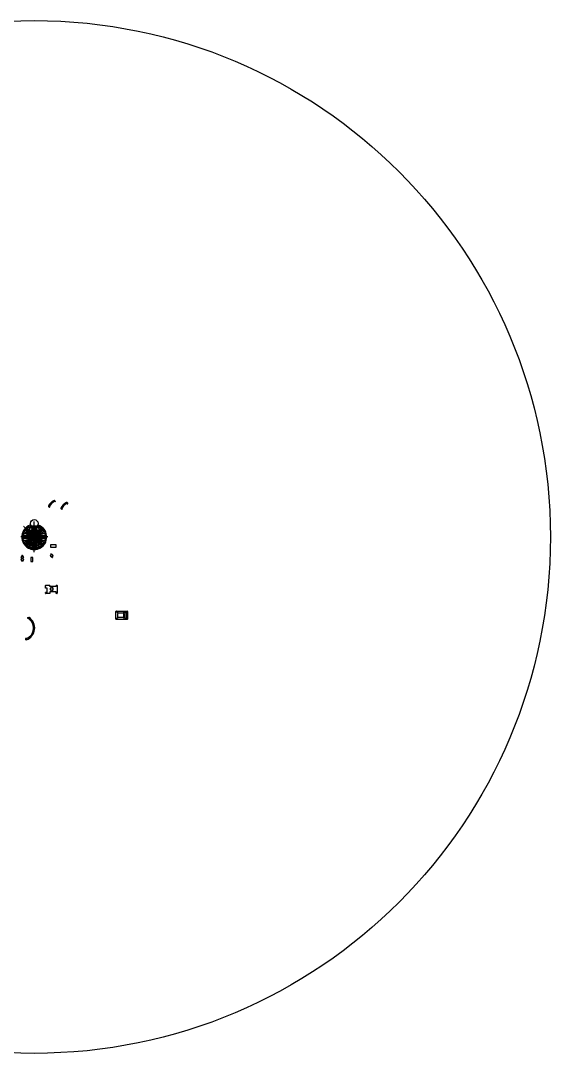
# Model space of a CAD drawing. Header units: millimetres. Extents: x -1530 to 7340, y -994 to 7877.
# Drawn here: x 2788 to 7340, y -994 to 7877 of the extents above; entities that cross this region are included whole.
import ezdxf

# ---------------------------------------------------------------- set-up
doc = ezdxf.new("R2010")
doc.units = ezdxf.units.MM
doc.linetypes.add('ACAD_ISO02W100', pattern=[15, 12, -3])
for name, color, linetype in [('DriverMotore', 4, 'Continuous'), ('EconGearMotor', 160, 'Continuous'), ('Kicker', 30, 'Continuous'), ('Linee', 5, 'Continuous'), ('MaxonDCX16L', 3, 'Continuous'), ('PassaRuota', 190, 'Continuous'), ('Piano_0', 2, 'Continuous'), ('Piano_1', 6, 'Continuous'), ('staffa', 80, 'Continuous')]:
    doc.layers.add(name, color=color, linetype=linetype)

msp = doc.modelspace()

# ---------------------------------------------------------------- linework, layer by layer
for p, q in [((3084.7, 3750.2), (3077.7, 3755.5)), ((3080.4, 3745.9), (3079.9, 3746.7)), ((3191.9, 3731.7), (3184.9, 3737)), ((3187.7, 3727.4), (3187.1, 3728.2)), ((3032.3, 3697.8), (3027, 3704.8)), ((3036.6, 3702.1), (3035.8, 3702.6)), ((3139.6, 3679.3), (3134.2, 3686.3)), ((3143.8, 3683.6), (3143, 3684.1)), ((2851.6, 3470.7), (2811.6, 3470.7)), ((2811.6, 3470.7), (2811.6, 3454.7)), ((2851.6, 3454.7), (2851.6, 3470.7)), ((2811.6, 3454.7), (2851.6, 3454.7)), ((2874.7, 3371.2), (2874.7, 3368)), ((2880.7, 3371.2), (2880.7, 3368)), ((2883.6, 3392.6), (2883.6, 3369.6)), ((2885.2, 3449.5), (2885.2, 3433.5)), ((2925.2, 3449.5), (2885.2, 3449.5)), ((2885.2, 3433.5), (2925.2, 3433.5)), ((2886.6, 3395.6), (2925.6, 3395.6)), ((2904.6, 3395.6), (2904.6, 3366.6)), ((2925.2, 3433.5), (2925.2, 3449.5)), ((2925.6, 3395.6), (2925.6, 3366.6)), ((2928.6, 3371.2), (2928.6, 3368)), ((2934.6, 3371.2), (2934.6, 3368)), ((3046, 3378.1), (3091, 3378.1)), ((3046, 3350.1), (3046, 3378.1)), ((3091, 3378.1), (3091, 3350.1)), ((2874.7, 3344.1), (2874.7, 3347.3)), ((2880.7, 3344.1), (2880.7, 3347.3)), ((2886.6, 3366.6), (2925.6, 3366.6)), ((2928.6, 3344.1), (2928.6, 3347.3)), ((2934.6, 3344.1), (2934.6, 3347.3)), ((3091, 3350.1), (3046, 3350.1)), ((3046, 3292.9), (3047.3, 3289.9)), ((3051.5, 3295.3), (3052.8, 3292.4)), ((2796.6, 3258.6), (2796.6, 3256.2)), ((2798.6, 3281.7), (2798.6, 3278.5)), ((2804.6, 3281.7), (2804.6, 3278.5)), ((2806.6, 3258.6), (2806.6, 3256.2)), ((2892.3, 3266.3), (2874.3, 3266.3)), ((2874.3, 3266.3), (2874.3, 3231.3)), ((2874.3, 3231.3), (2892.3, 3231.3)), ((2892.3, 3231.3), (2892.3, 3266.3)), ((3057, 3268.2), (3055.7, 3271.1)), ((3062.5, 3270.6), (3061.2, 3273.5)), ((3001.6, 3001.9), (3001.6, 3023.9)), ((3004.6, 3026.9), (3037.3, 3026.9)), ((3037.3, 3016.9), (3037.3, 3026.9)), ((3092.3, 3016.9), (3037.3, 3016.9)), ((3092.3, 3026.9), (3092.3, 3016.9)), ((3092.3, 3026.9), (3098.6, 3026.9)), ((3101.6, 3023.9), (3101.6, 2958.9)), ((3014.6, 3001.9), (3001.6, 3001.9)), ((3001.6, 2958.9), (3001.6, 2965.9)), ((3014.6, 2965.9), (3001.6, 2965.9)), ((3037.3, 2955.9), (3004.6, 2955.9)), ((3014.6, 2965.9), (3014.6, 3001.9)), ((3092.3, 2971.9), (3037.3, 2971.9)), ((3037.3, 2971.9), (3037.3, 2955.9)), ((3045.1, 2986.9), (3045.1, 3002.9)), ((3047.1, 3004.9), (3050, 3004.9)), ((3050, 2984.9), (3047.1, 2984.9)), ((3060.2, 3004.9), (3063.1, 3004.9)), ((3063.1, 2984.9), (3060.2, 2984.9)), ((3065.1, 3002.9), (3065.1, 2986.9)), ((3092.3, 2955.9), (3092.3, 2971.9)), ((3092.3, 2959.7), (3092.3, 2955.9)), ((3098.6, 2955.9), (3092.3, 2955.9)), ((3607.2, 2736.9), (3607.2, 2801.9)), ((3610.2, 2804.9), (3704.2, 2804.9)), ((3623.2, 2752.9), (3623.2, 2785.9)), ((3626.2, 2788.9), (3668.2, 2788.9)), ((3668.2, 2749.9), (3626.2, 2749.9)), ((3671.2, 2785.9), (3671.2, 2752.9)), ((3683.8, 2790.9), (3683.8, 2747.9)), ((3686.8, 2793.9), (3695.8, 2793.9)), ((3698.8, 2790.9), (3698.8, 2747.9)), ((3707.2, 2801.9), (3707.2, 2736.9)), ((2850.6, 2749.8), (2858.6, 2749.8)), ((3704.2, 2733.9), (3610.2, 2733.9)), ((3686.8, 2744.9), (3695.8, 2744.9)), ((2829.6, 2568.9), (2829.6, 2558.2)), ((2837.6, 2568.9), (2829.6, 2568.9)), ((2837.6, 2558.2), (2829.6, 2558.2))]:
    msp.add_line(p, q)
for centre, radius in [((3062.5, 3742.7), 1.5), ((3082.6, 3748), 1.6), ((3169.7, 3724.2), 1.5), ((3189.8, 3729.6), 1.6), ((3034.5, 3699.9), 1.6), ((3141.7, 3681.5), 1.6), ((2904.6, 3558.1), 32.5), ((2877.7, 3371.2), 1.5), ((2886.6, 3392.6), 1.6), ((2886.6, 3369.6), 1.6), ((2922.6, 3381.1), 1.6), ((2931.6, 3371.2), 1.5), ((2801.6, 3281.7), 1.5), ((2877.7, 3357.6), 9.5), ((2877.7, 3344.1), 1.5), ((2931.6, 3357.6), 9.5), ((2931.6, 3344.1), 1.5), ((3054.2, 3281.7), 9.5), ((3048.7, 3294.1), 1.5), ((2801.6, 3268.1), 9.5), ((2801.6, 3246.6), 9.5), ((3059.7, 3269.4), 1.5), ((3005.9, 3023.2), 1.6), ((3097.3, 3023.2), 1.6), ((3005.9, 2959.7), 1.6), ((3060.6, 3009.7), 1.25), ((3060.6, 2980.2), 1.25), ((3097.3, 2959.7), 1.6), ((3611.4, 2801.2), 1.6), ((3618.2, 2793.9), 1.5), ((3676.2, 2793.9), 1.5), ((3702.9, 2801.2), 1.6), ((2861.4, 2742.2), 1.5), ((2891.5, 2707.6), 1.5), ((2896.9, 2695.7), 1.5), ((3611.4, 2737.7), 1.6), ((3618.2, 2744.9), 1.5), ((3676.2, 2744.9), 1.5), ((3702.9, 2737.7), 1.6), ((2861.4, 2576.4), 1.5), ((2884, 2599.1), 1.5), ((2896.9, 2622.9), 1.5), ((2903.6, 2659.3), 1.5), ((2837.6, 2563.5), 1.5)]:
    msp.add_circle(centre, radius)
for centre, radius, start, end in [((3122.8, 3659.7), 107.5, 116.65644, 153.34356), ((3124.9, 3657.6), 101.5, 117.9388, 152.0612), ((3075.9, 3753.1), 3, 52.54464, 116.65644), ((3078.3, 3745.5), 2, 36, 117.9388), ((3082.6, 3748), 3, 225, 45), ((3230, 3641.3), 107.5, 116.65644, 153.34356), ((3232.1, 3639.1), 101.5, 117.9388, 152.0612), ((3183.1, 3734.7), 3, 52.54464, 116.65644), ((3185.5, 3727.1), 2, 36, 117.9388), ((3189.8, 3729.6), 3, 225, 45), ((3029.4, 3706.6), 3, 153.34356, 217.45536), ((3034.5, 3699.9), 3, 225, 45), ((3037, 3704.2), 2, 152.0612, 234), ((3136.6, 3688.2), 3, 153.34356, 217.45536), ((3141.7, 3681.5), 3, 225, 45), ((3144.2, 3685.8), 2, 152.0612, 234), ((2877.7, 3371.2), 3, 0, 180), ((2886.6, 3392.6), 3, 90, 180), ((2931.6, 3371.2), 3, 0, 180), ((2801.6, 3281.7), 3, 0, 180), ((2877.7, 3357.6), 10.8, 106.20469, 253.79531), ((2877.7, 3344.1), 3, 180, 0), ((2877.7, 3357.6), 10.8, 286.20469, 73.79531), ((2886.6, 3369.6), 3, 180, 270), ((2931.6, 3357.6), 10.8, 106.20469, 253.79531), ((2931.6, 3344.1), 3, 180, 0), ((2931.6, 3357.6), 10.8, 286.20469, 73.79531), ((3054.2, 3281.7), 10.8, 130.20469, 277.79531), ((3048.7, 3294.1), 3, 24, 204), ((3054.2, 3281.7), 10.8, 310.20469, 97.79531), ((2801.6, 3268.1), 10.8, 297.71775, 242.28225), ((2801.6, 3246.6), 10.8, 117.71775, 62.28225), ((3059.7, 3269.4), 3, 204, 24), ((3004.6, 3023.9), 3, 90, 180), ((3098.6, 3023.9), 3, 0, 90), ((3004.6, 2958.9), 3, 180, 270), ((3047.1, 3002.9), 2, 90, 180), ((3047.1, 2986.9), 2, 180, 270), ((3050, 3006.9), 2, 270, 338.67631), ((3050, 2982.9), 2, 21.32369, 90), ((3055.1, 3004.9), 3.5, 21.32369, 158.67631), ((3055.1, 2984.9), 3.5, 201.32369, 338.67631), ((3060.2, 3006.9), 2, 201.32369, 270), ((3060.2, 2982.9), 2, 90, 158.67631), ((3063.1, 3002.9), 2, 0, 90), ((3063.1, 2986.9), 2, 270, 0), ((3098.6, 2958.9), 3, 270, 0), ((3610.2, 2801.9), 3, 90, 180), ((3626.2, 2785.9), 3, 90, 180), ((3626.2, 2752.9), 3, 180, 270), ((3668.2, 2785.9), 3, 0, 90), ((3668.2, 2752.9), 3, 270, 0), ((3686.8, 2790.9), 3, 90, 180), ((3695.8, 2790.9), 3, 0, 90), ((3704.2, 2801.9), 3, 0, 90), ((2801.1, 2659.3), 107.5, 289.81262, 56.98561), ((2801.1, 2659.3), 97.5, 291.94453, 60.49371), ((2850.6, 2746.8), 3, 90, 240.49371), ((2858.6, 2747.8), 2, 56.98561, 90), ((3610.2, 2736.9), 3, 180, 270), ((3686.8, 2747.9), 3, 180, 270), ((3695.8, 2747.9), 3, 270, 0), ((3704.2, 2736.9), 3, 270, 0)]:
    msp.add_arc(centre, radius, start, end)
at = {"layer": 'DriverMotore'}
for p, q in [((2806.9, 3469.5), (2806.9, 3413.7)), ((2821.8, 3471.9), (2809.3, 3471.9)), ((2822.4, 3471.8), (2857.1, 3462.7)), ((2858.1, 3462.2), (2876.8, 3446.2)), ((2932.5, 3446.4), (2951.2, 3462.2)), ((2952.2, 3462.7), (2986.9, 3471.8)), ((3000, 3471.9), (2987.5, 3471.9)), ((3002.3, 3413.7), (3002.3, 3469.5)), ((2809.3, 3411.3), (2821.8, 3411.3)), ((2857.1, 3420.4), (2822.4, 3411.3)), ((2876.8, 3436.7), (2858.1, 3420.9)), ((2858.6, 3432.6), (2858.6, 3450.6)), ((2858.6, 3450.6), (2866.6, 3450.6)), ((2858.6, 3432.6), (2866.6, 3432.6)), ((2866.6, 3432.6), (2866.6, 3450.6)), ((2877.6, 3438.6), (2877.6, 3444.4)), ((2931.6, 3444.6), (2931.6, 3438.8)), ((2951.2, 3420.9), (2932.5, 3437)), ((2942.6, 3450.6), (2942.6, 3432.6)), ((2950.6, 3450.6), (2942.6, 3450.6)), ((2950.6, 3432.6), (2942.6, 3432.6)), ((2950.6, 3450.6), (2950.6, 3432.6)), ((2986.9, 3411.3), (2952.2, 3420.4)), ((2987.5, 3411.3), (3000, 3411.3))]:
    msp.add_line(p, q, dxfattribs=at)
for centre in [(2813.9, 3466.9), (2995.3, 3466.9), (2813.9, 3416.3), (2872.6, 3441.6), (2936.6, 3441.6), (2995.3, 3416.3)]:
    msp.add_circle(centre, 1.6, dxfattribs=at)
for centre, start, end in [((2809.3, 3469.5), 90, 180), ((2821.8, 3469.5), 75.35093, 90), ((2856.5, 3460.4), 49.46202, 75.35093), ((2952.8, 3460.4), 104.64907, 130.15323), ((2987.5, 3469.5), 90, 104.64907), ((3000, 3469.5), 0, 90), ((2809.3, 3413.7), 180, 270), ((2821.8, 3413.7), 270, 284.64907), ((2856.5, 3422.7), 284.64907, 310.15323), ((2875.3, 3444.4), 0, 49.46202), ((2875.3, 3438.6), 310.15323, 0), ((2934, 3444.6), 130.15323, 180), ((2934, 3438.8), 180, 229.46202), ((2952.8, 3422.7), 229.46202, 255.35093), ((2987.5, 3413.7), 255.35093, 270), ((3000, 3413.7), 270, 0)]:
    msp.add_arc(centre, 2.39, start, end, dxfattribs=at)
at = {"layer": 'EconGearMotor', "lineweight": 100}
for p, q in [((2835.9, 3507.3), (2838.2, 3509.7)), ((2847.2, 3496), (2835.9, 3507.3)), ((2838.2, 3509.7), (2846.7, 3501.2)), ((2862.2, 3502), (2844.5, 3484.3)), ((2846.2, 3495), (2847.6, 3493.6)), ((2846.7, 3501.2), (2847.2, 3501.7)), ((2847.2, 3501.7), (2850, 3498.8)), ((2850.1, 3496.1), (2848.7, 3497.5)), ((2852.7, 3498.6), (2851.2, 3500)), ((2869.3, 3494.9), (2851.7, 3477.2)), ((2888.7, 3462.9), (2884.1, 3458.3)), ((2888.9, 3462.2), (2884.8, 3458.1)), ((2891.3, 3467.1), (2887.9, 3463.7)), ((2887.9, 3463.7), (2888.7, 3462.9)), ((2888.7, 3462.9), (2888.9, 3462.2)), ((2893.3, 3465.1), (2891.3, 3467.1)), ((2894.2, 3470), (2892.9, 3468.7)), ((2892.9, 3468.7), (2894.9, 3466.7)), ((2893.3, 3465.1), (2893.9, 3465.1)), ((2894.9, 3466.1), (2893.9, 3465.1)), ((2894.9, 3466.7), (2894.9, 3466.1)), ((2914.7, 3466.4), (2916.7, 3468.4)), ((2914.7, 3466.4), (2914.7, 3465.8)), ((2915.7, 3464.8), (2914.7, 3465.8)), ((2916.3, 3464.8), (2915.7, 3464.8)), ((2918.3, 3466.8), (2916.3, 3464.8)), ((2922.2, 3462.9), (2921.2, 3462)), ((2921.2, 3461.4), (2921.2, 3462)), ((2925.3, 3457.3), (2921.2, 3461.4)), ((2926, 3457.5), (2921.4, 3462.1)), ((2957.9, 3476.9), (2940.3, 3494.6)), ((2965.1, 3484), (2947.4, 3501.7)), ((2958, 3500), (2956.6, 3498.6)), ((2959.1, 3499), (2970.4, 3510.3)), ((2959.2, 3496.1), (2960.6, 3497.5)), ((2961.7, 3493.6), (2963.1, 3495)), ((2964.7, 3499), (2961.9, 3496.2)), ((2972.7, 3508), (2964.2, 3499.5)), ((2964.2, 3499.5), (2964.7, 3499)), ((2970.4, 3510.3), (2972.7, 3508)), ((2836.6, 3375.2), (2845, 3383.7)), ((2838.9, 3372.8), (2836.6, 3375.2)), ((2850.2, 3384.1), (2838.9, 3372.8)), ((2844.2, 3399.1), (2861.9, 3381.5)), ((2844.5, 3384.1), (2847.4, 3387)), ((2845, 3383.7), (2844.5, 3384.1)), ((2847.6, 3389.6), (2846.2, 3388.2)), ((2850.1, 3387.1), (2848.7, 3385.6)), ((2851.2, 3383.1), (2852.7, 3384.5)), ((2851.4, 3406.3), (2869, 3388.6)), ((2876.2, 3431.1), (2877.5, 3429.8)), ((2877.5, 3429.8), (2879.5, 3431.8)), ((2879.8, 3451.7), (2877.8, 3453.6)), ((2881.1, 3430.2), (2879.1, 3428.2)), ((2879.1, 3428.2), (2882.5, 3424.8)), ((2879.4, 3455.2), (2881.4, 3453.2)), ((2879.5, 3431.8), (2880.1, 3431.8)), ((2879.8, 3451.7), (2880.4, 3451.7)), ((2880.1, 3431.8), (2881.1, 3430.8)), ((2881.4, 3452.6), (2880.4, 3451.7)), ((2881.1, 3430.2), (2881.1, 3430.8)), ((2881.4, 3453.2), (2881.4, 3452.6)), ((2882.5, 3424.8), (2883.3, 3425.6)), ((2883.3, 3459.1), (2884.2, 3458.2)), ((2883.3, 3425.6), (2884, 3425.8)), ((2883.3, 3425.6), (2887.9, 3421)), ((2884, 3425.8), (2888.1, 3421.7)), ((2884.8, 3458.1), (2884.2, 3458.2)), ((2887.1, 3420.2), (2888, 3421.2)), ((2888.1, 3421.7), (2888, 3421.2)), ((2891, 3416.3), (2893, 3418.3)), ((2894.6, 3416.7), (2892.6, 3414.8)), ((2893, 3418.3), (2893.6, 3418.3)), ((2893.6, 3418.3), (2894.6, 3417.4)), ((2894.6, 3416.7), (2894.6, 3417.4)), ((2914.4, 3417.1), (2915.4, 3418)), ((2914.4, 3416.4), (2914.4, 3417.1)), ((2916.4, 3414.4), (2914.4, 3416.4)), ((2915.1, 3413.1), (2916.4, 3414.4)), ((2916, 3418), (2915.4, 3418)), ((2916, 3418), (2918, 3416)), ((2918, 3416), (2921.4, 3419.5)), ((2920.4, 3420.9), (2924.5, 3425)), ((2920.6, 3420.3), (2920.4, 3420.9)), ((2920.6, 3420.3), (2925.2, 3424.8)), ((2921.4, 3419.5), (2920.6, 3420.3)), ((2924.5, 3425), (2925, 3425)), ((2926, 3424), (2925, 3425)), ((2926, 3457.5), (2925.3, 3457.3)), ((2926.8, 3458.3), (2926, 3457.5)), ((2930.2, 3454.9), (2926.8, 3458.3)), ((2927.9, 3430.5), (2928.8, 3431.5)), ((2927.9, 3429.9), (2927.9, 3430.5)), ((2929.9, 3427.9), (2927.9, 3429.9)), ((2928.2, 3452.9), (2930.2, 3454.9)), ((2928.2, 3452.9), (2928.2, 3452.3)), ((2929.2, 3451.3), (2928.2, 3452.3)), ((2929.5, 3431.5), (2928.8, 3431.5)), ((2929.8, 3451.3), (2929.2, 3451.3)), ((2929.5, 3431.5), (2931.5, 3429.5)), ((2931.8, 3453.3), (2929.8, 3451.3)), ((2933.1, 3452), (2931.8, 3453.3)), ((2940, 3388.3), (2957.6, 3406)), ((2947.1, 3381.1), (2964.8, 3398.8)), ((2956.6, 3384.5), (2958.1, 3383.1)), ((2959.2, 3387.1), (2960.6, 3385.6)), ((2962.1, 3381.5), (2959.2, 3384.3)), ((2963.1, 3388.2), (2961.7, 3389.6)), ((2962.1, 3387.1), (2973.4, 3375.8)), ((2962.6, 3382), (2962.1, 3381.5)), ((2971, 3373.5), (2962.6, 3382)), ((2973.4, 3375.8), (2971, 3373.5))]:
    msp.add_line(p, q, dxfattribs=at)
at = {"layer": 'EconGearMotor'}
for p, q in [((2859.1, 3505.1), (2841.4, 3487.4)), ((2854.7, 3474.1), (2841.4, 3487.4)), ((2841.4, 3487.4), (2845, 3483.9)), ((2854.7, 3474.1), (2851.2, 3477.6)), ((2854.7, 3474.1), (2855.1, 3474.5)), ((2872.1, 3491.4), (2855.1, 3474.5)), ((2872.8, 3491.4), (2855.1, 3473.8)), ((2855.1, 3473.8), (2855.1, 3474.5)), ((2876.5, 3452.3), (2855.1, 3473.8)), ((2859.1, 3505.1), (2872.4, 3491.8)), ((2872.4, 3491.8), (2872.1, 3491.4)), ((2872.8, 3491.4), (2872.1, 3491.4)), ((2872.8, 3491.4), (2894.2, 3470)), ((2894.2, 3470), (2876.5, 3452.3)), ((2915.4, 3469.7), (2936.8, 3491.1)), ((2933.1, 3452), (2915.4, 3469.7)), ((2954.5, 3473.4), (2933.1, 3452)), ((2936.8, 3491.1), (2937.5, 3491.1)), ((2954.5, 3473.4), (2936.8, 3491.1)), ((2937.2, 3491.5), (2950.5, 3504.8)), ((2937.2, 3491.5), (2940.7, 3495)), ((2937.2, 3491.5), (2937.5, 3491.1)), ((2954.5, 3474.1), (2937.5, 3491.1)), ((2950.5, 3504.8), (2946.9, 3501.2)), ((2968.2, 3487.1), (2950.5, 3504.8)), ((2954.5, 3473.4), (2954.5, 3474.1)), ((2954.9, 3473.8), (2954.5, 3474.1)), ((2968.2, 3487.1), (2954.9, 3473.8)), ((2841.1, 3396), (2854.4, 3409.3)), ((2841.1, 3396), (2858.8, 3378.4)), ((2854.4, 3409.3), (2854.8, 3409)), ((2854.8, 3409.7), (2876.2, 3431.1)), ((2854.8, 3409.7), (2854.8, 3409)), ((2854.8, 3409.7), (2872.5, 3392)), ((2854.8, 3409), (2871.8, 3392)), ((2872.1, 3391.7), (2858.8, 3378.4)), ((2858.8, 3378.4), (2862.3, 3381.9)), ((2872.1, 3391.7), (2868.6, 3388.1)), ((2872.5, 3392), (2871.8, 3392)), ((2872.1, 3391.7), (2871.8, 3392)), ((2893.9, 3413.4), (2872.5, 3392)), ((2876.2, 3431.1), (2893.9, 3413.4)), ((2915.1, 3413.1), (2932.8, 3430.8)), ((2936.5, 3391.7), (2915.1, 3413.1)), ((2932.8, 3430.8), (2954.2, 3409.4)), ((2936.5, 3391.7), (2954.2, 3409.4)), ((2936.5, 3391.7), (2937.2, 3391.7)), ((2936.9, 3391.4), (2937.2, 3391.7)), ((2950.2, 3378.1), (2936.9, 3391.4)), ((2937.2, 3391.7), (2954.2, 3408.7)), ((2950.2, 3378.1), (2967.8, 3395.7)), ((2954.2, 3409.4), (2954.2, 3408.7)), ((2954.5, 3409), (2954.2, 3408.7)), ((2954.5, 3409), (2967.8, 3395.7)), ((2954.5, 3409), (2958.1, 3405.5)), ((2967.8, 3395.7), (2964.3, 3399.3))]:
    msp.add_line(p, q, dxfattribs=at)
at = {"layer": 'EconGearMotor', "lineweight": 5}
for p, q in [((2851.2, 3500), (2846.2, 3495)), ((2963.1, 3495), (2958, 3500)), ((2846.2, 3388.2), (2851.2, 3383.1)), ((2958.1, 3383.1), (2963.1, 3388.2))]:
    msp.add_line(p, q, dxfattribs=at)
at = {"layer": 'EconGearMotor', "lineweight": 100}
for centre in [(2893.5, 3466.5), (2916.1, 3466.2), (2879.7, 3430.5), (2880.1, 3453), (2893.2, 3417), (2915.8, 3416.7), (2929.2, 3430.1), (2929.5, 3452.7)]:
    msp.add_circle(centre, 0.615, dxfattribs=at)
at = {"layer": 'Kicker'}
for p, q in [((2874.6, 3525.6), (2871.5, 3525.6)), ((2934.6, 3523.6), (2874.3, 3523.6)), ((2934.6, 3535.6), (2874.6, 3535.6)), ((2874.6, 3535.6), (2874.6, 3533.6)), ((2934.6, 3533.6), (2874.6, 3533.6)), ((2937.8, 3525.6), (2874.6, 3525.6)), ((2890.6, 3490.6), (2890.6, 3515.6)), ((2892.1, 3515.6), (2917.1, 3515.6)), ((2892.1, 3490.6), (2892.1, 3515.6)), ((2892.1, 3510.6), (2917.1, 3510.6)), ((2917.1, 3495.6), (2892.1, 3495.6)), ((2917.1, 3490.6), (2892.1, 3490.6)), ((2900.6, 3490.6), (2900.6, 3468.6)), ((2900.6, 3468.6), (2908.6, 3468.6)), ((2901.6, 3523.6), (2901.6, 3533.6)), ((2901.6, 3515.6), (2901.6, 3523.6)), ((2904.6, 3515.6), (2904.6, 3521.6)), ((2907.6, 3523.6), (2907.6, 3533.6)), ((2907.6, 3515.6), (2907.6, 3523.6)), ((2908.6, 3490.6), (2908.6, 3468.6)), ((2917.1, 3515.6), (2917.1, 3490.6)), ((2918.6, 3515.6), (2918.6, 3490.6)), ((2934.6, 3533.6), (2934.6, 3535.6))]:
    msp.add_line(p, q, dxfattribs=at)
for centre, start, end in [((2874.3, 3526.6), 199.47122, 270), ((2935, 3526.6), 270, 360)]:
    msp.add_arc(centre, 3, start, end, dxfattribs=at)
at = {"layer": 'Linee'}
for p, q in [((2893.1, 3516.1), (2916.1, 3516.1)), ((2894.6, 3507.1), (2894.6, 3473.6)), ((2900.3, 3471.6), (2896.6, 3471.6)), ((2909, 3471.6), (2912.6, 3471.6)), ((2914.6, 3473.6), (2914.6, 3507.1)), ((2803.1, 3430.1), (2803.1, 3453.1)), ((2806.6, 3446.6), (2811.6, 3446.6)), ((2806.6, 3446.6), (2806.6, 3436.6)), ((2806.6, 3436.6), (2811.6, 3436.6)), ((2811.6, 3446.6), (2811.6, 3436.6)), ((2870.6, 3451.6), (2812.1, 3451.6)), ((2812.1, 3431.6), (2870.6, 3431.6)), ((2821.6, 3446.6), (2826.6, 3446.6)), ((2821.6, 3446.6), (2821.6, 3436.6)), ((2821.6, 3436.6), (2826.6, 3436.6)), ((2826.6, 3446.6), (2826.6, 3436.6)), ((2836.6, 3446.6), (2841.6, 3446.6)), ((2836.6, 3446.6), (2836.6, 3436.6)), ((2836.6, 3436.6), (2841.6, 3436.6)), ((2841.6, 3446.6), (2841.6, 3436.6)), ((2851.6, 3446.4), (2856.6, 3446.4)), ((2851.6, 3446.4), (2851.6, 3436.4)), ((2851.6, 3436.4), (2856.6, 3436.4)), ((2856.6, 3446.4), (2856.6, 3436.4)), ((2860.6, 3449.1), (2866.6, 3449.1)), ((2860.6, 3449.1), (2860.6, 3434.1)), ((2860.6, 3434.1), (2866.6, 3434.1)), ((2866.6, 3449.1), (2866.6, 3434.1)), ((2872.6, 3446), (2872.6, 3449.6)), ((2872.6, 3437.2), (2872.6, 3433.6)), ((2894.6, 3407.6), (2894.6, 3349)), ((2900.3, 3409.6), (2896.6, 3409.6)), ((2897.1, 3397.6), (2897.1, 3403.6)), ((2897.1, 3403.6), (2912.1, 3403.6)), ((2897.1, 3397.6), (2912.1, 3397.6)), ((2899.6, 3373.6), (2899.6, 3378.6)), ((2899.6, 3378.6), (2909.6, 3378.6)), ((2899.6, 3373.6), (2909.6, 3373.6)), ((2899.8, 3388.6), (2899.8, 3393.6)), ((2899.8, 3393.6), (2909.8, 3393.6)), ((2899.8, 3388.6), (2909.8, 3388.6)), ((2909, 3409.6), (2912.6, 3409.6)), ((2909.6, 3373.6), (2909.6, 3378.6)), ((2909.8, 3388.6), (2909.8, 3393.6)), ((2912.1, 3397.6), (2912.1, 3403.6)), ((2914.6, 3349), (2914.6, 3407.6)), ((2936.6, 3446), (2936.6, 3449.6)), ((2936.6, 3437.2), (2936.6, 3433.6)), ((2997.2, 3451.6), (2938.6, 3451.6)), ((2938.6, 3431.6), (2997.2, 3431.6)), ((2948.6, 3449.1), (2942.6, 3449.1)), ((2942.6, 3434.1), (2942.6, 3449.1)), ((2948.6, 3434.1), (2942.6, 3434.1)), ((2948.6, 3434.1), (2948.6, 3449.1)), ((2957.6, 3446.7), (2952.6, 3446.7)), ((2952.6, 3436.7), (2952.6, 3446.7)), ((2957.6, 3436.7), (2952.6, 3436.7)), ((2957.6, 3436.7), (2957.6, 3446.7)), ((2972.6, 3446.6), (2967.6, 3446.6)), ((2967.6, 3436.6), (2967.6, 3446.6)), ((2972.6, 3436.6), (2967.6, 3436.6)), ((2972.6, 3436.6), (2972.6, 3446.6)), ((2987.6, 3446.6), (2982.6, 3446.6)), ((2982.6, 3436.6), (2982.6, 3446.6)), ((2987.6, 3436.6), (2982.6, 3436.6)), ((2987.6, 3436.6), (2987.6, 3446.6)), ((3002.6, 3446.6), (2997.6, 3446.6)), ((2997.6, 3436.6), (2997.6, 3446.6)), ((3002.6, 3436.6), (2997.6, 3436.6)), ((3002.6, 3436.6), (3002.6, 3446.6)), ((3006.1, 3453.1), (3006.1, 3430.1)), ((2916.1, 3340.1), (2893.1, 3340.1)), ((2899.6, 3358.6), (2899.6, 3363.6)), ((2899.6, 3363.6), (2909.6, 3363.6)), ((2899.6, 3358.6), (2909.6, 3358.6)), ((2899.6, 3343.6), (2899.6, 3348.6)), ((2899.6, 3348.6), (2909.6, 3348.6)), ((2899.6, 3343.6), (2909.6, 3343.6)), ((2909.6, 3358.6), (2909.6, 3363.6)), ((2909.6, 3343.6), (2909.6, 3348.6))]:
    msp.add_line(p, q, dxfattribs=at)
for centre, radius in [((2904.6, 3441.6), 4435.1), ((2893.1, 3512.6), 1.5), ((2904.6, 3471.6), 1.5), ((2916.1, 3512.6), 1.5), ((2806.6, 3453.1), 1.5), ((2806.6, 3430.1), 1.5), ((2872.6, 3441.6), 1.5), ((2904.6, 3409.6), 1.5), ((2936.6, 3441.6), 1.5), ((3002.6, 3453.1), 1.5), ((3002.6, 3430.1), 1.5), ((2893.1, 3343.6), 1.5), ((2916.1, 3343.6), 1.5)]:
    msp.add_circle(centre, radius, dxfattribs=at)
for centre, radius, start, end in [((2893.1, 3512.6), 3.5, 90, 264.78409), ((2892.6, 3507.1), 2, 0, 84.78409), ((2896.6, 3473.6), 2, 180, 270), ((2900.3, 3470.6), 1, 12.83959, 90), ((2904.6, 3471.6), 3.5, 192.83959, 347.16041), ((2909, 3470.6), 1, 90, 167.16041), ((2912.6, 3473.6), 2, 270, 0), ((2916.6, 3507.1), 2, 95.21591, 180), ((2916.1, 3512.6), 3.5, 275.21727, 89.99864), ((2806.6, 3453.1), 3.5, 5.21727, 179.99864), ((2806.6, 3430.1), 3.5, 180, 354.78409), ((2812.1, 3453.6), 2, 185.21591, 270), ((2812.1, 3429.6), 2, 90, 174.78409), ((2870.6, 3449.6), 2, 0, 90), ((2870.6, 3433.6), 2, 270, 0), ((2873.6, 3446), 1, 180, 257.16041), ((2873.6, 3437.2), 1, 102.83959, 180), ((2872.6, 3441.6), 3.5, 282.83959, 77.16041), ((2896.6, 3407.6), 2, 90, 180), ((2900.3, 3410.6), 1, 270, 347.16041), ((2904.6, 3409.6), 3.5, 12.83959, 167.16041), ((2909, 3410.6), 1, 192.83959, 270), ((2912.6, 3407.6), 2, 0, 90), ((2936.6, 3441.6), 3.5, 102.83959, 257.16041), ((2935.6, 3446), 1, 282.83959, 0), ((2935.6, 3437.2), 1, 0, 77.16041), ((2938.6, 3449.6), 2, 90, 180), ((2938.6, 3433.6), 2, 180, 270), ((2997.2, 3453.6), 2, 270, 354.78409), ((2997.2, 3429.6), 2, 5.21591, 90), ((3002.6, 3453.1), 3.5, 0, 174.78409), ((3002.6, 3430.1), 3.5, 185.21727, 359.99864), ((2893.1, 3343.6), 3.5, 95.21727, 269.99864), ((2892.6, 3349), 2, 275.21591, 0), ((2916.6, 3349), 2, 180, 264.78409), ((2916.1, 3343.6), 3.5, 270, 84.78409)]:
    msp.add_arc(centre, radius, start, end, dxfattribs=at)
at = {"layer": 'MaxonDCX16L'}
for p, q in [((2841.5, 3506.9), (2839.3, 3504.8)), ((2839.3, 3504.8), (2846.9, 3497.1)), ((2841.5, 3506.9), (2849.1, 3499.3)), ((2854.4, 3503.2), (2843.1, 3491.8)), ((2843.1, 3491.8), (2885.2, 3449.7)), ((2844.5, 3494.7), (2851.5, 3501.7)), ((2844.5, 3494.7), (2845.2, 3494)), ((2890.9, 3455.4), (2848.7, 3497.5)), ((2851.5, 3501.7), (2852.2, 3501)), ((2896.5, 3461), (2854.4, 3503.2)), ((2885.2, 3449.7), (2896.5, 3461)), ((2897.2, 3460.3), (2895.1, 3458.2)), ((2896.5, 3461), (2897.2, 3460.3)), ((2912.8, 3461), (2912.1, 3460.3)), ((2912.1, 3460.3), (2914.2, 3458.2)), ((2954.9, 3503.2), (2912.8, 3461)), ((2912.8, 3461), (2924.1, 3449.7)), ((2918.4, 3455.4), (2960.6, 3497.5)), ((2924.1, 3449.7), (2966.2, 3491.8)), ((2966.2, 3491.8), (2954.9, 3503.2)), ((2957.7, 3501.7), (2957, 3501)), ((2957.7, 3501.7), (2964.8, 3494.7)), ((2967.8, 3506.9), (2960.2, 3499.3)), ((2969.9, 3504.8), (2962.3, 3497.1)), ((2964.8, 3494.7), (2964.1, 3494)), ((2969.9, 3504.8), (2967.8, 3506.9)), ((2839.3, 3378.4), (2846.9, 3386)), ((2839.3, 3378.4), (2841.5, 3376.3)), ((2841.5, 3376.3), (2849.1, 3383.9)), ((2885.2, 3433.4), (2843.1, 3391.3)), ((2843.1, 3391.3), (2854.4, 3380)), ((2844.5, 3388.5), (2845.2, 3389.2)), ((2851.5, 3381.4), (2844.5, 3388.5)), ((2890.9, 3427.8), (2848.7, 3385.6)), ((2851.5, 3381.4), (2852.2, 3382.1)), ((2854.4, 3380), (2896.5, 3422.1)), ((2885.2, 3449.7), (2885.9, 3449)), ((2885.2, 3433.4), (2885.9, 3434.1)), ((2896.5, 3422.1), (2885.2, 3433.4)), ((2885.9, 3449), (2888, 3451.1)), ((2885.9, 3434.1), (2888, 3432)), ((2888, 3451.1), (2887.3, 3451.8)), ((2888, 3432), (2887.3, 3431.3)), ((2889.1, 3453.6), (2892.6, 3450.1)), ((2889.1, 3429.5), (2892.6, 3433.1)), ((2890.9, 3455.4), (2894.4, 3451.8)), ((2890.9, 3427.8), (2894.4, 3431.3)), ((2892.6, 3457.1), (2896.2, 3453.6)), ((2892.6, 3450.1), (2896.2, 3453.6)), ((2896.2, 3429.5), (2892.6, 3433.1)), ((2892.6, 3426), (2896.2, 3429.5)), ((2895.1, 3458.2), (2894.4, 3458.9)), ((2895.1, 3425), (2894.4, 3424.2)), ((2897.2, 3422.8), (2895.1, 3425)), ((2896.5, 3422.1), (2897.2, 3422.8)), ((2912.1, 3422.8), (2914.2, 3425)), ((2912.8, 3422.1), (2912.1, 3422.8)), ((2924.1, 3433.4), (2912.8, 3422.1)), ((2912.8, 3422.1), (2954.9, 3380)), ((2916.7, 3457.1), (2913.1, 3453.6)), ((2913.1, 3453.6), (2916.7, 3450.1)), ((2916.7, 3433.1), (2913.1, 3429.5)), ((2916.7, 3426), (2913.1, 3429.5)), ((2914.2, 3458.2), (2914.9, 3458.9)), ((2914.2, 3425), (2914.9, 3424.2)), ((2918.4, 3455.4), (2914.9, 3451.8)), ((2918.4, 3427.8), (2914.9, 3431.3)), ((2920.2, 3453.6), (2916.7, 3450.1)), ((2920.2, 3429.5), (2916.7, 3433.1)), ((2918.4, 3427.8), (2960.6, 3385.6)), ((2921.3, 3451.1), (2922, 3451.8)), ((2923.4, 3449), (2921.3, 3451.1)), ((2923.4, 3434.1), (2921.3, 3432)), ((2921.3, 3432), (2922, 3431.3)), ((2924.1, 3449.7), (2923.4, 3449)), ((2924.1, 3433.4), (2923.4, 3434.1)), ((2966.2, 3391.3), (2924.1, 3433.4)), ((2954.9, 3380), (2966.2, 3391.3)), ((2957.7, 3381.4), (2957, 3382.1)), ((2964.8, 3388.5), (2957.7, 3381.4)), ((2967.8, 3376.3), (2960.2, 3383.9)), ((2969.9, 3378.4), (2962.3, 3386)), ((2964.8, 3388.5), (2964.1, 3389.2)), ((2967.8, 3376.3), (2969.9, 3378.4))]:
    msp.add_line(p, q, dxfattribs=at)
at = {"layer": 'PassaRuota'}
for p, q in [((2808.9, 3486.6), (2811.3, 3484.2)), ((2859.6, 3537.3), (2862, 3535)), ((2949.7, 3537.3), (2947.3, 3535)), ((3000.4, 3486.6), (2998, 3484.2)), ((2808.9, 3396.5), (2811.3, 3398.9)), ((3000.4, 3396.5), (2998, 3398.9)), ((2859.6, 3345.8), (2862, 3348.2)), ((2949.7, 3345.8), (2947.3, 3348.2))]:
    msp.add_line(p, q, dxfattribs=at)
for centre in [(2812.8, 3488.3), (2844.4, 3524.5), (2857.9, 3533.4), (2951.4, 3533.4), (2964.9, 3524.5), (2996.5, 3488.3), (2812.8, 3394.8), (2821.7, 3381.3), (2987.6, 3381.3), (2996.5, 3394.8), (2857.9, 3349.7), (2951.4, 3349.7)]:
    msp.add_circle(centre, 1.5, dxfattribs=at)
for centre, radius, start, end in [((2811.3, 3488.5), 3, 153.34356, 217.45536), ((2904.6, 3441.6), 107.5, 116.65644, 153.34356), ((2813.4, 3486.4), 3, 225, 333.32856), ((2906.8, 3439.4), 101.5, 116.67144, 153.32856), ((2857.8, 3535), 3, 52.54464, 116.65644), ((2859.9, 3532.8), 3, 296.67144, 45), ((2949.4, 3532.8), 3, 135, 243.32856), ((2902.5, 3439.4), 101.5, 26.67144, 63.32856), ((2951.5, 3535), 3, 63.34356, 127.45536), ((2904.6, 3441.6), 107.5, 26.65644, 63.34356), ((2995.9, 3486.4), 3, 206.67144, 315), ((2998, 3488.5), 3, 322.54464, 26.65644), ((2811.3, 3394.7), 3, 142.54464, 206.65644), ((2904.6, 3441.6), 107.5, 206.65644, 243.34356), ((2813.4, 3396.8), 3, 26.67144, 135), ((2906.8, 3443.7), 101.5, 206.67144, 243.32856), ((2902.5, 3443.7), 101.5, 296.67144, 333.32856), ((2904.6, 3441.6), 107.5, 296.65644, 333.34356), ((2995.9, 3396.8), 3, 45, 153.32856), ((2998, 3394.7), 3, 333.34356, 37.45536), ((2857.8, 3348.2), 3, 243.34356, 307.45536), ((2859.9, 3350.3), 3, 315, 63.32856), ((2949.4, 3350.3), 3, 116.67144, 225), ((2951.5, 3348.2), 3, 232.54464, 296.65644)]:
    msp.add_arc(centre, radius, start, end, dxfattribs=at)
at = {"layer": 'Piano_0', "linetype": 'ACAD_ISO02W100'}
for p, q in [((2904.6, 3309.9), (2904.6, 3573.3)), ((2975, 3371.2), (2812.9, 3533.4)), ((2976.8, 3513.7), (2832.5, 3369.4)), ((3020.3, 3441.6), (2788.9, 3441.6))]:
    msp.add_line(p, q, dxfattribs=at)
at = {"layer": 'Piano_0'}
for p, q in [((2829.3, 3481.5), (2814.4, 3496.5)), ((2826.6, 3473.2), (2826.6, 3471.2)), ((2836.6, 3473.2), (2826.6, 3473.2)), ((2836.6, 3471.2), (2826.6, 3471.2)), ((2864.7, 3513.5), (2832.7, 3481.5)), ((2836.6, 3473.2), (2836.6, 3471.2)), ((2864.7, 3516.9), (2849.8, 3531.8)), ((2871.3, 3539.5), (2871.3, 3526.6)), ((2935, 3523.6), (2874.3, 3523.6)), ((2897.6, 3516.1), (2897.6, 3476.6)), ((2911.6, 3516.1), (2897.6, 3516.1)), ((2911.6, 3476.6), (2897.6, 3476.6)), ((2904.6, 3518.1), (2904.6, 3464.1)), ((2911.6, 3476.6), (2911.6, 3516.1)), ((2938, 3539.5), (2938, 3526.6)), ((2944.6, 3516.9), (2959.5, 3531.8)), ((2976.6, 3481.5), (2944.6, 3513.5)), ((2979.9, 3481.5), (2994.9, 3496.5)), ((2860.1, 3448.6), (2803.1, 3448.6)), ((2803.1, 3448.6), (2803.1, 3434.6)), ((2803.1, 3434.6), (2860.1, 3434.6)), ((2829.3, 3401.6), (2814.4, 3386.7)), ((2826.6, 3454.2), (2836.6, 3454.2)), ((2826.6, 3454.2), (2826.6, 3452.2)), ((2826.6, 3452.2), (2836.6, 3452.2)), ((2832.7, 3401.6), (2864.7, 3369.6)), ((2836.6, 3454.2), (2836.6, 3452.2)), ((2860.1, 3448.6), (2860.1, 3434.6)), ((2897.6, 3397.1), (2897.6, 3340.1)), ((2897.6, 3397.1), (2911.6, 3397.1)), ((2911.6, 3340.1), (2911.6, 3397.1)), ((2944.6, 3369.6), (2976.6, 3401.6)), ((2949.1, 3434.6), (2949.1, 3448.6)), ((3006.1, 3448.6), (2949.1, 3448.6)), ((2949.1, 3434.6), (3006.1, 3434.6)), ((2979.9, 3401.6), (2994.9, 3386.7)), ((3006.1, 3434.6), (3006.1, 3448.6)), ((2864.7, 3366.3), (2849.8, 3351.3)), ((2897.6, 3340.1), (2911.6, 3340.1)), ((2944.6, 3366.3), (2959.5, 3351.3))]:
    msp.add_line(p, q, dxfattribs=at)
for centre, radius in [((2808.8, 3478), 1.5), ((2812.8, 3488.3), 1.5), ((2813.9, 3466.9), 1.6), ((2846.5, 3485.6), 1.6), ((2857.9, 3533.4), 1.5), ((2858.1, 3474), 1.6), ((2860.6, 3499.8), 1.6), ((2868.3, 3520.6), 1.5), ((2872.3, 3488.1), 1.6), ((2876.9, 3519.2), 1.5), ((2884.9, 3519.2), 1.5), ((2885.1, 3510.6), 1.5), ((2885.1, 3495.6), 1.5), ((2893.1, 3512.6), 1.5), ((2904.6, 3471.6), 1.5), ((2916.1, 3512.6), 1.5), ((2924.1, 3510.6), 1.5), ((2924.1, 3495.6), 1.5), ((2924.4, 3519.2), 1.5), ((2932.4, 3519.2), 1.5), ((2937, 3488.1), 1.6), ((2941, 3520.6), 1.5), ((2948.7, 3499.8), 1.6), ((2951.2, 3474), 1.6), ((2951.4, 3533.4), 1.5), ((2962.8, 3485.6), 1.6), ((2995.3, 3466.9), 1.6), ((2996.5, 3488.3), 1.5), ((3000.5, 3478), 1.5), ((2806.6, 3453.1), 1.6), ((2806.6, 3430.1), 1.6), ((2808.8, 3405.1), 1.5), ((2812.8, 3394.8), 1.5), ((2813.9, 3416.3), 1.6), ((2846.5, 3397.5), 1.6), ((2858.1, 3409.2), 1.6), ((2860.6, 3383.4), 1.6), ((2872.3, 3395), 1.6), ((2872.6, 3441.6), 1.6), ((2877.7, 3371.2), 1.5), ((2886.6, 3392.6), 1.5), ((2886.6, 3381.1), 1.5), ((2886.6, 3369.6), 1.5), ((2889.6, 3441.6), 1.5), ((2904.6, 3409.6), 1.6), ((2904.6, 3456.6), 1.5), ((2904.6, 3426.6), 1.5), ((2919.6, 3441.6), 1.5), ((2922.6, 3392.6), 1.5), ((2922.6, 3381.1), 1.5), ((2922.6, 3369.6), 1.5), ((2931.6, 3371.2), 1.5), ((2936.6, 3441.6), 1.6), ((2937, 3395), 1.6), ((2948.7, 3383.4), 1.6), ((2951.2, 3409.2), 1.6), ((2962.8, 3397.5), 1.6), ((2995.3, 3416.3), 1.6), ((2996.5, 3394.8), 1.5), ((3000.5, 3405.1), 1.5), ((3002.6, 3453.1), 1.6), ((3002.6, 3430.1), 1.6), ((2857.9, 3349.7), 1.5), ((2868.2, 3345.8), 1.5), ((2877.7, 3344.1), 1.5), ((2893.1, 3343.6), 1.6), ((2916.1, 3343.6), 1.6), ((2931.6, 3344.1), 1.5), ((2941.1, 3345.8), 1.5), ((2951.4, 3349.7), 1.5)]:
    msp.add_circle(centre, radius, dxfattribs=at)
for centre, radius, start, end in [((2904.6, 3441.6), 107.5, 149.47751, 210.52249), ((2813.3, 3495.4), 1.5, 45, 149.47751), ((2831, 3483.2), 2.39, 225, 315), ((2850.8, 3532.9), 1.5, 120.52249, 225), ((2904.6, 3441.6), 107.5, 110.36157, 120.52249), ((2863, 3515.2), 2.39, 315, 45), ((2868.3, 3539.5), 3, 0, 110.36157), ((2874.3, 3526.6), 3, 180, 270), ((2935, 3526.6), 3, 270, 0), ((2941, 3539.5), 3, 69.63843, 180), ((2904.6, 3441.6), 107.5, 59.47751, 69.63843), ((2946.3, 3515.2), 2.39, 135, 225), ((2958.5, 3532.9), 1.5, 315, 59.47751), ((2978.3, 3483.2), 2.39, 225, 315), ((2996, 3495.4), 1.5, 30.52249, 135), ((2904.6, 3441.6), 107.5, 329.47751, 30.52249), ((2813.3, 3387.7), 1.5, 210.52249, 315), ((2831, 3399.9), 2.39, 45, 135), ((2978.3, 3399.9), 2.39, 45, 135), ((2996, 3387.7), 1.5, 225, 329.47751), ((2850.8, 3350.3), 1.5, 135, 239.47751), ((2904.6, 3441.6), 107.5, 239.47751, 300.52249), ((2863, 3368), 2.39, 315, 45), ((2946.3, 3368), 2.39, 135, 225), ((2958.5, 3350.3), 1.5, 300.52249, 45)]:
    msp.add_arc(centre, radius, start, end, dxfattribs=at)
at = {"layer": 'Piano_1'}
for p, q in [((2833.5, 3470.7), (2809, 3470.7)), ((2829.3, 3481.5), (2814.4, 3496.5)), ((2834.8, 3483.6), (2832.7, 3481.5)), ((2835.2, 3469.7), (2836.5, 3467.6)), ((2837.7, 3483.6), (2838, 3483.3)), ((2838.2, 3466.6), (2867.9, 3466.6)), ((2840.1, 3483.3), (2862.9, 3506.1)), ((2864.7, 3516.9), (2849.8, 3531.8)), ((2864.7, 3513.5), (2862.6, 3511.4)), ((2864.7, 3513.5), (2862.6, 3511.4)), ((2862.6, 3508.5), (2862.9, 3508.2)), ((2869.9, 3418.6), (2869.9, 3464.6)), ((2871.3, 3539.5), (2871.3, 3526.6)), ((2888.6, 3523.6), (2874.3, 3523.6)), ((2888.6, 3523.6), (2888.6, 3466.5)), ((2918.6, 3464.5), (2890.6, 3464.5)), ((2920.6, 3523.6), (2935, 3523.6)), ((2920.6, 3466.5), (2920.6, 3523.6)), ((2938, 3526.6), (2938, 3539.5)), ((2939.3, 3418.6), (2939.3, 3464.6)), ((2971.1, 3466.6), (2941.3, 3466.6)), ((2944.6, 3516.9), (2959.5, 3531.8)), ((2946.7, 3511.4), (2944.6, 3513.5)), ((2946.7, 3508.5), (2946.4, 3508.2)), ((2969.1, 3483.3), (2946.4, 3506.1)), ((2971.6, 3483.6), (2971.3, 3483.3)), ((2974.1, 3469.7), (2972.8, 3467.6)), ((2976.6, 3481.5), (2974.4, 3483.6)), ((2975.8, 3470.7), (3000.3, 3470.7)), ((2979.9, 3481.5), (2994.9, 3496.5)), ((2833.5, 3412.4), (2809, 3412.4)), ((2829.3, 3401.6), (2814.4, 3386.7)), ((2832.7, 3401.6), (2834.8, 3399.5)), ((2835.2, 3413.4), (2836.5, 3415.6)), ((2837.7, 3399.5), (2838, 3399.9)), ((2838.2, 3416.6), (2867.9, 3416.6)), ((2862.9, 3377.1), (2840.1, 3399.9)), ((2879.6, 3374.1), (2859, 3353.5)), ((2862.6, 3374.6), (2862.9, 3375)), ((2862.6, 3371.8), (2864.7, 3369.6)), ((2879.6, 3374.1), (2879.6, 3404.9)), ((2927.6, 3406.9), (2881.6, 3406.9)), ((2885.2, 3447.5), (2885.2, 3435.5)), ((2923.2, 3449.5), (2887.2, 3449.5)), ((2887.2, 3433.5), (2923.2, 3433.5)), ((2925.2, 3435.5), (2925.2, 3447.5)), ((2929.6, 3374.1), (2929.6, 3404.9)), ((2929.6, 3374.1), (2950.3, 3353.5)), ((2971.1, 3416.6), (2941.3, 3416.6)), ((2944.6, 3369.6), (2946.7, 3371.8)), ((2969.1, 3399.9), (2946.4, 3377.1)), ((2946.7, 3374.6), (2946.4, 3375)), ((2971.6, 3399.5), (2971.3, 3399.9)), ((2974.1, 3413.4), (2972.8, 3415.6)), ((2974.4, 3399.5), (2976.6, 3401.6)), ((2975.8, 3412.4), (3000.3, 3412.4)), ((2979.9, 3401.6), (2994.9, 3386.7)), ((2864.7, 3366.3), (2849.8, 3351.3)), ((2944.6, 3366.3), (2959.5, 3351.3))]:
    msp.add_line(p, q, dxfattribs=at)
for centre, radius in [((2808.8, 3478), 1.5), ((2812.8, 3488.3), 1.5), ((2842.6, 3473.4), 1.6), ((2855.1, 3491.1), 1.6), ((2857.9, 3533.4), 1.5), ((2876.9, 3502.2), 1.6), ((2876.9, 3482.2), 1.6), ((2884.9, 3502.2), 1.6), ((2884.9, 3482.2), 1.6), ((2924.4, 3502.2), 1.6), ((2924.4, 3482.2), 1.6), ((2932.4, 3502.2), 1.6), ((2932.4, 3482.2), 1.6), ((2951.4, 3533.4), 1.5), ((2954.1, 3491.1), 1.6), ((2966.6, 3473.4), 1.6), ((2996.5, 3488.3), 1.5), ((3000.5, 3478), 1.5), ((2808.8, 3405.1), 1.5), ((2812.8, 3394.8), 1.5), ((2842.6, 3409.7), 1.6), ((2855.1, 3392.1), 1.6), ((2870.7, 3376.6), 1.5), ((2938.6, 3376.5), 1.5), ((2954.1, 3392.1), 1.6), ((2966.6, 3409.7), 1.6), ((2996.5, 3394.8), 1.5), ((3000.5, 3405.1), 1.5), ((2857.9, 3349.7), 1.5), ((2868.2, 3345.8), 1.5), ((2941.1, 3345.8), 1.5), ((2951.4, 3349.7), 1.5)]:
    msp.add_circle(centre, radius, dxfattribs=at)
for centre, radius, start, end in [((2904.6, 3441.6), 107.5, 149.47751, 210.52249), ((2912.4, 3441.6), 107.5, 164.25189, 180), ((2813.3, 3495.4), 1.5, 45, 149.47751), ((2831, 3483.2), 2.39, 225, 315), ((2833.5, 3468.7), 2, 30, 90), ((2836.3, 3482.2), 2, 45, 135), ((2838.2, 3468.6), 2, 210, 270), ((2839.1, 3484.3), 1.5, 225, 315), ((2850.8, 3532.9), 1.5, 120.52249, 225), ((2904.6, 3441.6), 107.5, 110.36157, 120.52249), ((2864, 3510), 2, 135, 225), ((2861.9, 3507.1), 1.5, 315, 45), ((2863, 3515.2), 2.39, 315, 45), ((2868.3, 3539.5), 3, 0, 110.36157), ((2867.9, 3464.6), 2, 0, 90.005), ((2874.3, 3526.6), 3, 180, 270), ((2890.6, 3466.5), 2, 180, 270), ((2918.6, 3466.5), 2, 270, 0), ((2935, 3526.6), 3, 270, 0), ((2941, 3539.5), 3, 69.63843, 180), ((2941.3, 3464.6), 2, 89.995, 180), ((2904.6, 3441.6), 107.5, 59.47751, 69.63843), ((2946.3, 3515.2), 2.39, 135, 225), ((2947.4, 3507.1), 1.5, 135, 225), ((2945.3, 3510), 2, 315, 45), ((2958.5, 3532.9), 1.5, 315, 59.47751), ((2970.2, 3484.3), 1.5, 225, 315), ((2971.1, 3468.6), 2, 270, 330), ((2973, 3482.2), 2, 45, 135), ((2975.8, 3468.7), 2, 90, 150), ((2978.3, 3483.2), 2.39, 225, 315), ((2996, 3495.4), 1.5, 30.52249, 135), ((2904.6, 3441.6), 107.5, 329.47751, 30.52249), ((2896.8, 3441.6), 107.5, 0, 15.74811), ((2912.4, 3441.6), 107.5, 180, 195.74811), ((2813.3, 3387.7), 1.5, 210.52249, 315), ((2831, 3399.9), 2.39, 45, 135), ((2833.5, 3414.4), 2, 270, 330), ((2836.3, 3400.9), 2, 225, 315), ((2838.2, 3414.6), 2, 90, 150), ((2839.1, 3398.8), 1.5, 45, 135), ((2864, 3373.2), 2, 135, 225), ((2861.9, 3376), 1.5, 315, 45), ((2867.9, 3418.6), 2, 270, 0), ((2881.6, 3404.9), 2, 90, 180.005), ((2887.2, 3447.5), 2, 90, 180), ((2887.2, 3435.5), 2, 180, 270), ((2923.2, 3447.5), 2, 0, 90), ((2923.2, 3435.5), 2, 270, 0), ((2927.6, 3404.9), 2, 0, 90), ((2941.3, 3418.6), 2, 180, 270), ((2947.4, 3376), 1.5, 135, 225), ((2945.3, 3373.2), 2, 315, 45), ((2970.2, 3398.8), 1.5, 45, 135), ((2971.1, 3414.6), 2, 30, 90), ((2973, 3400.9), 2, 225, 315), ((2975.8, 3414.4), 2, 210, 270), ((2978.3, 3399.9), 2.39, 45, 135), ((2996, 3387.7), 1.5, 225, 329.47751), ((2896.8, 3441.6), 107.5, 344.25189, 0), ((2850.8, 3350.3), 1.5, 135, 239.47751), ((2904.6, 3441.6), 107.5, 239.47751, 300.52249), ((2904.6, 3450.9), 107.5, 244.89081, 295.10749), ((2863, 3368), 2.39, 315, 45), ((2946.3, 3368), 2.39, 135, 225), ((2958.5, 3350.3), 1.5, 300.52249, 45)]:
    msp.add_arc(centre, radius, start, end, dxfattribs=at)
at = {"layer": 'staffa'}
for p, q in [((2838.1, 3486.9), (2859.3, 3508.1)), ((2838.1, 3486.9), (2859.3, 3465.7)), ((2848.7, 3497.5), (2869.9, 3476.3)), ((2880.5, 3486.9), (2859.3, 3508.1)), ((2859.3, 3465.7), (2880.5, 3486.9)), ((2950, 3508.1), (2928.8, 3486.9)), ((2928.8, 3486.9), (2950, 3465.7)), ((2960.6, 3497.5), (2939.4, 3476.3)), ((2950, 3508.1), (2971.2, 3486.9)), ((2950, 3465.7), (2971.2, 3486.9)), ((2859.3, 3417.5), (2838.1, 3396.2)), ((2859.3, 3375), (2838.1, 3396.2)), ((2848.7, 3385.6), (2869.9, 3406.9)), ((2880.5, 3396.2), (2859.3, 3417.5)), ((2859.3, 3375), (2880.5, 3396.2)), ((2950, 3417.5), (2928.8, 3396.2)), ((2928.8, 3396.2), (2950, 3375)), ((2960.6, 3385.6), (2939.4, 3406.9)), ((2971.2, 3396.2), (2950, 3417.5)), ((2971.2, 3396.2), (2950, 3375))]:
    msp.add_line(p, q, dxfattribs=at)
at = {"layer": 'staffa', "linetype": 'ACAD_ISO02W100'}
for p, q in [((2839.5, 3485.5), (2860.7, 3506.7)), ((2948.6, 3506.7), (2969.8, 3485.5)), ((2860.7, 3376.4), (2839.5, 3397.7)), ((2969.8, 3397.7), (2948.6, 3376.4))]:
    msp.add_line(p, q, dxfattribs=at)
at = {"layer": 'staffa'}
for centre in [(2846.5, 3485.6), (2858.1, 3474), (2860.6, 3499.8), (2872.3, 3488.1), (2937, 3488.1), (2948.7, 3499.8), (2951.2, 3474), (2962.8, 3485.6), (2846.5, 3397.5), (2858.1, 3409.2), (2860.6, 3383.4), (2872.3, 3395), (2937, 3395), (2948.7, 3383.4), (2951.2, 3409.2), (2962.8, 3397.5)]:
    msp.add_circle(centre, 1.6, dxfattribs=at)

doc.saveas('drawing.dxf')
